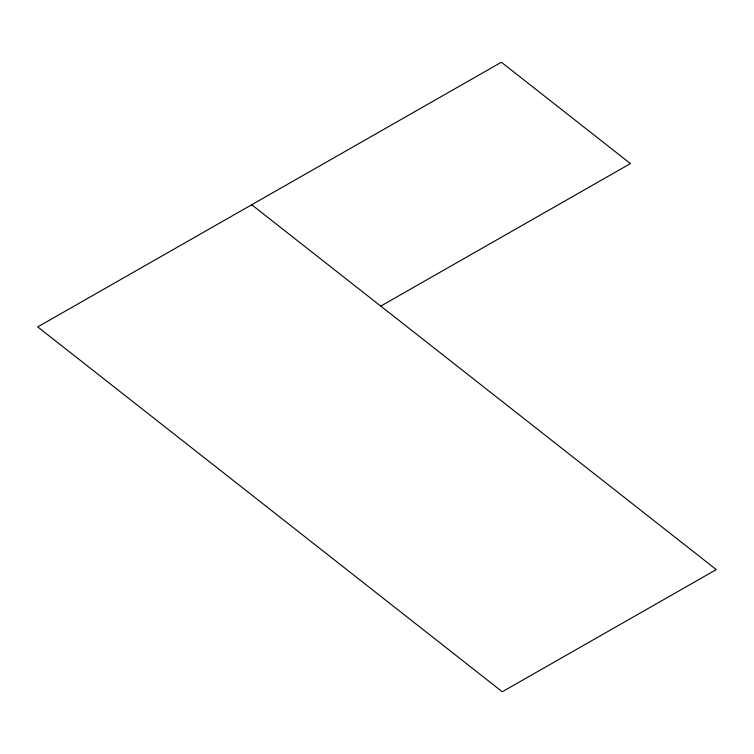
<?xml version="1.0" encoding="UTF-8"?>
<svg xmlns="http://www.w3.org/2000/svg" width="754" height="754" viewBox="0 0 754 754"><rect width="100%" height="100%" fill="white"/><g stroke="black" fill="none" stroke-linecap="round" stroke-linejoin="round"><path stroke-width="1.13" d="M380.761 306.105L630.438 163.59L501.382 62.243L37.7 326.906L502.296 691.757L716.3 569.6L251.704 204.758"/></g></svg>
